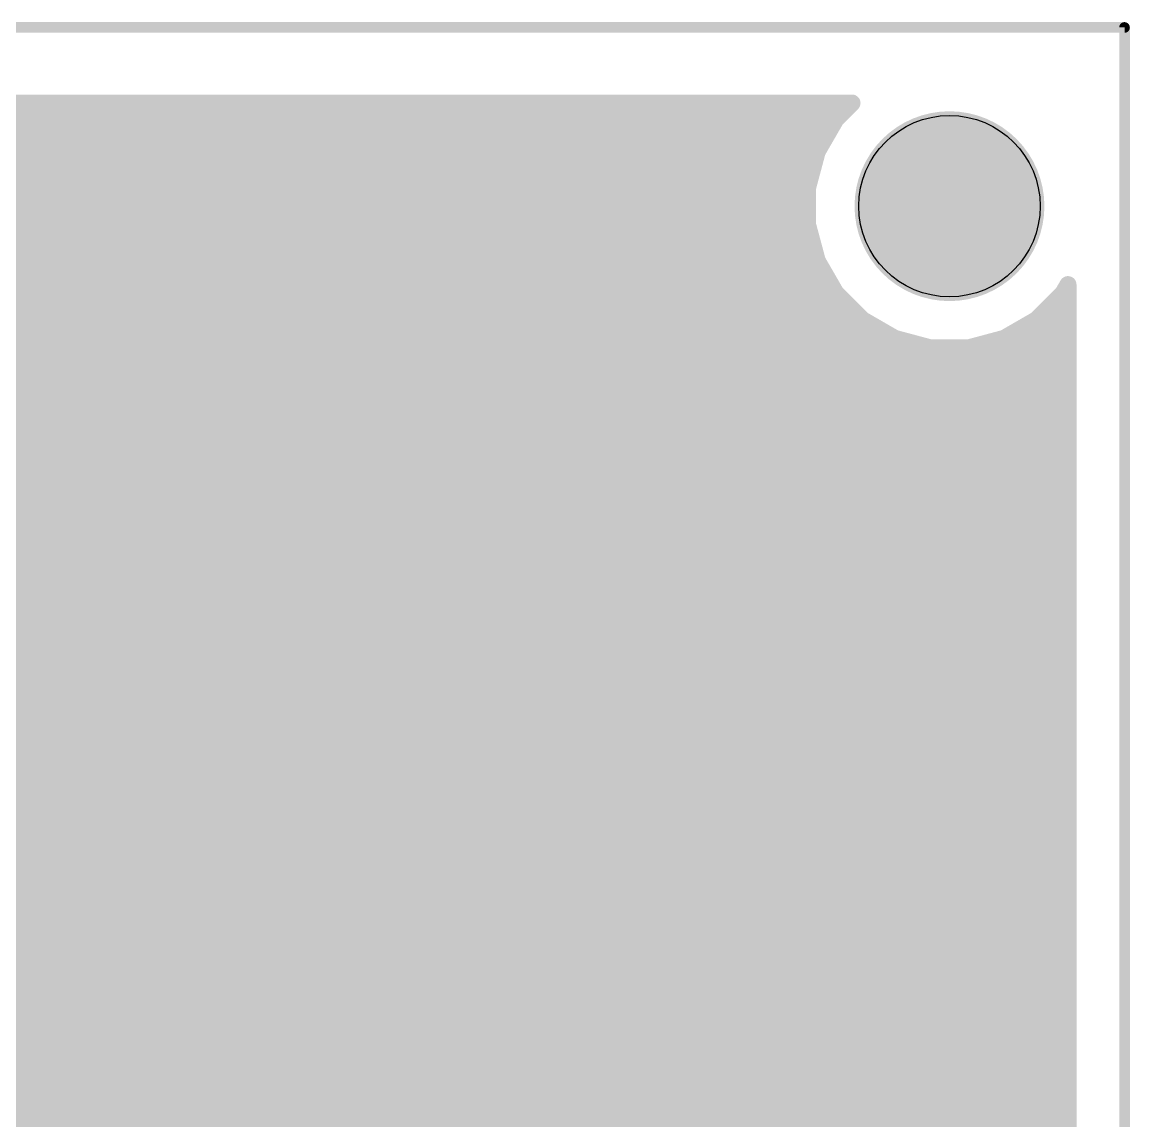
# Model space of a CAD drawing. Extents: x 0 to 10.8, y 0 to 6.1.
# Drawn here: x 9.774 to 10.812, y 3.502 to 4.533 of the extents above; entities that cross this region are included whole.
import ezdxf

# ---------------------------------------------------------------- set-up
doc = ezdxf.new("R2010")
doc.units = 0
for name, color, linetype in [('1', 22, 'CONTINUOUS'), ('116', 253, 'CONTINUOUS'), ('16', 175, 'CONTINUOUS'), ('20', 7, 'CONTINUOUS'), ('29', 253, 'CONTINUOUS'), ('30', 253, 'CONTINUOUS')]:
    doc.layers.add(name, color=color, linetype=linetype)

msp = doc.modelspace()

# ---------------------------------------------------------------- linework, layer by layer
at = {"layer": '1', "const_width": 0.016}
for points in [[(8.618433, 4.448), (10.542909, 4.448)], [(9.5, 4.456693), (10.551602, 4.456693)], [(10.551602, 4.456693), (10.536571, 4.441661)], [(10.536571, 4.441661), (10.519063, 4.411335)], [(8.634433, 4.432), (10.530996, 4.432)], [(8.650433, 4.416), (10.52176, 4.416)], [(10.519063, 4.411335), (10.51, 4.377508)], [(8.666433, 4.4), (10.516028, 4.4)], [(8.682433, 4.384), (10.51174, 4.384)], [(10.51, 4.377508), (10.51, 4.342488)], [(8.698433, 4.368), (10.51, 4.368)], [(8.714433, 4.352), (10.51, 4.352)], [(8.730433, 4.336), (10.511736, 4.336)], [(10.51, 4.342488), (10.519063, 4.308661)], [(8.746433, 4.32), (10.516024, 4.32)], [(8.762433, 4.304), (10.521752, 4.304)], [(10.519063, 4.308661), (10.536571, 4.278335)], [(8.778433, 4.288), (10.530988, 4.288)], [(10.749425, 4.278335), (10.754087, 4.286417)], [(10.754087, 4.286417), (10.754087, 0.248579)], [(8.794433, 4.272), (10.542906, 4.272)], [(10.536571, 4.278335), (10.561335, 4.253571)], [(10.724661, 4.253571), (10.749425, 4.278335)], [(10.743091, 4.272), (10.754087, 4.272)], [(8.810433, 4.256), (10.558906, 4.256)], [(10.561335, 4.253571), (10.591661, 4.236063)], [(10.694335, 4.236063), (10.724661, 4.253571)], [(10.727091, 4.256), (10.754087, 4.256)], [(8.826433, 4.24), (10.584839, 4.24)], [(10.701154, 4.24), (10.754087, 4.24)], [(10.591661, 4.236063), (10.625488, 4.227)], [(10.660508, 4.227), (10.694335, 4.236063)], [(8.84161, 4.224), (10.754087, 4.224)], [(10.625488, 4.227), (10.660508, 4.227)], [(8.85085, 4.208), (10.754087, 4.208)], [(8.860091, 4.192), (10.754087, 4.192)], [(8.864453, 4.176), (10.754087, 4.176)], [(8.86874, 4.16), (10.754087, 4.16)], [(8.870453, 4.144), (10.754087, 4.144)], [(8.870453, 4.128), (10.754087, 4.128)], [(8.870453, 4.112), (10.754087, 4.112)], [(8.870453, 4.096), (10.754087, 4.096)], [(8.870453, 4.08), (10.754087, 4.08)], [(8.870453, 4.064), (10.754087, 4.064)], [(8.870453, 4.048), (10.754087, 4.048)], [(8.870453, 4.032), (10.754087, 4.032)], [(8.870453, 4.016), (10.754087, 4.016)], [(8.870453, 4), (10.754087, 4)], [(8.870453, 3.984), (10.754087, 3.984)], [(8.870453, 3.968), (10.754087, 3.968)], [(8.870453, 3.952), (10.754087, 3.952)], [(8.870453, 3.936), (10.754087, 3.936)], [(8.870453, 3.92), (10.754087, 3.92)], [(8.870453, 3.904), (10.754087, 3.904)], [(8.870453, 3.888), (10.754087, 3.888)], [(8.870453, 3.872), (10.754087, 3.872)], [(8.870453, 3.856), (10.754087, 3.856)], [(8.870453, 3.84), (10.754087, 3.84)], [(8.866563, 3.824), (10.754087, 3.824)], [(8.86228, 3.808), (10.754087, 3.808)], [(8.855406, 3.792), (10.754087, 3.792)], [(8.846165, 3.776), (10.754087, 3.776)], [(8.834327, 3.76), (10.754087, 3.76)], [(8.818327, 3.744), (10.754087, 3.744)], [(8.802327, 3.728), (10.754087, 3.728)], [(8.786327, 3.712), (10.754087, 3.712)], [(8.770327, 3.696), (10.754087, 3.696)], [(8.754327, 3.68), (10.754087, 3.68)], [(8.738327, 3.664), (10.754087, 3.664)], [(8.732657, 3.648), (10.754087, 3.648)], [(8.961043, 3.632), (10.754087, 3.632)], [(8.961043, 3.616), (10.754087, 3.616)], [(8.961043, 3.6), (10.754087, 3.6)], [(8.961043, 3.584), (10.754087, 3.584)], [(8.961043, 3.568), (10.754087, 3.568)], [(8.961043, 3.552), (10.754087, 3.552)], [(8.961043, 3.536), (10.754087, 3.536)], [(8.961043, 3.52), (10.754087, 3.52)], [(8.961043, 3.504), (10.754087, 3.504)]]:
    msp.add_lwpolyline(points, dxfattribs=at)
at = {"layer": '1', "const_width": 0.008}
for points in [[(10.542909, 4.444, 1), (10.542909, 4.452)], [(10.554431, 4.453864, 1), (10.548774, 4.459521)], [(10.551602, 4.452693, 1), (10.551602, 4.460693)], [(10.533742, 4.44449, 1), (10.539399, 4.438833)], [(10.540035, 4.439662, 1), (10.533107, 4.443661)], [(10.530996, 4.428, 1), (10.530996, 4.436)], [(10.52176, 4.412, 1), (10.52176, 4.42)], [(10.515599, 4.413335, 1), (10.522527, 4.409335)], [(10.522927, 4.410299, 1), (10.515199, 4.41237)], [(10.516028, 4.396, 1), (10.516028, 4.404)], [(10.514, 4.377508, 1), (10.506, 4.377508)], [(10.506136, 4.378543, 1), (10.513864, 4.376473)], [(10.51174, 4.38, 1), (10.51174, 4.388)], [(10.51, 4.364, 1), (10.51, 4.372)], [(10.51, 4.348, 1), (10.51, 4.356)], [(10.513864, 4.343523, 1), (10.506136, 4.341453)], [(10.506, 4.342488, 1), (10.514, 4.342488)], [(10.511736, 4.332, 1), (10.511736, 4.34)], [(10.516024, 4.316, 1), (10.516024, 4.324)], [(10.522527, 4.310661, 1), (10.515599, 4.306662)], [(10.515199, 4.307626, 1), (10.522927, 4.309697)], [(10.521752, 4.3, 1), (10.521752, 4.308)], [(10.530988, 4.284, 1), (10.530988, 4.292)], [(10.758087, 4.286417, 1), (10.750087, 4.286417)], [(10.757552, 4.284419, 1), (10.750622, 4.288416)], [(10.539399, 4.281163, 1), (10.533742, 4.275506)], [(10.533107, 4.276335, 1), (10.540035, 4.280335)], [(10.542906, 4.268, 1), (10.542906, 4.276)], [(10.743091, 4.276, 1), (10.743091, 4.268)], [(10.74596, 4.280333, 1), (10.75289, 4.276336)], [(10.752254, 4.275506, 1), (10.746597, 4.281163)], [(10.754087, 4.268, 1), (10.754087, 4.276)], [(10.563335, 4.257035, 1), (10.559335, 4.250107)], [(10.558506, 4.250742, 1), (10.564163, 4.256399)], [(10.558906, 4.252, 1), (10.558906, 4.26)], [(10.721833, 4.256399, 1), (10.72749, 4.250742)], [(10.726661, 4.250107, 1), (10.722662, 4.257035)], [(10.727091, 4.26, 1), (10.727091, 4.252)], [(10.754087, 4.252, 1), (10.754087, 4.26)], [(10.584839, 4.236, 1), (10.584839, 4.244)], [(10.701154, 4.244, 1), (10.701154, 4.236)], [(10.754087, 4.236, 1), (10.754087, 4.244)], [(10.592697, 4.239927, 1), (10.590626, 4.232199)], [(10.589662, 4.232599, 1), (10.593661, 4.239527)], [(10.692335, 4.239527, 1), (10.696335, 4.232599)], [(10.69537, 4.232199, 1), (10.693299, 4.239927)], [(10.625488, 4.231, 1), (10.625488, 4.223)], [(10.624453, 4.223136, 1), (10.626523, 4.230864)], [(10.659473, 4.230864, 1), (10.661543, 4.223136)], [(10.660508, 4.223, 1), (10.660508, 4.231)], [(10.754087, 4.22, 1), (10.754087, 4.228)], [(10.754087, 4.204, 1), (10.754087, 4.212)], [(10.754087, 4.188, 1), (10.754087, 4.196)], [(10.754087, 4.172, 1), (10.754087, 4.18)], [(10.754087, 4.156, 1), (10.754087, 4.164)], [(10.754087, 4.14, 1), (10.754087, 4.148)], [(10.754087, 4.124, 1), (10.754087, 4.132)], [(10.754087, 4.108, 1), (10.754087, 4.116)], [(10.754087, 4.092, 1), (10.754087, 4.1)], [(10.754087, 4.076, 1), (10.754087, 4.084)], [(10.754087, 4.06, 1), (10.754087, 4.068)], [(10.754087, 4.044, 1), (10.754087, 4.052)], [(10.754087, 4.028, 1), (10.754087, 4.036)], [(10.754087, 4.012, 1), (10.754087, 4.02)], [(10.754087, 3.996, 1), (10.754087, 4.004)], [(10.754087, 3.98, 1), (10.754087, 3.988)], [(10.754087, 3.964, 1), (10.754087, 3.972)], [(10.754087, 3.948, 1), (10.754087, 3.956)], [(10.754087, 3.932, 1), (10.754087, 3.94)], [(10.754087, 3.916, 1), (10.754087, 3.924)], [(10.754087, 3.9, 1), (10.754087, 3.908)], [(10.754087, 3.884, 1), (10.754087, 3.892)], [(10.754087, 3.868, 1), (10.754087, 3.876)], [(10.754087, 3.852, 1), (10.754087, 3.86)], [(10.754087, 3.836, 1), (10.754087, 3.844)], [(10.754087, 3.82, 1), (10.754087, 3.828)], [(10.754087, 3.804, 1), (10.754087, 3.812)], [(10.754087, 3.788, 1), (10.754087, 3.796)], [(10.754087, 3.772, 1), (10.754087, 3.78)], [(10.754087, 3.756, 1), (10.754087, 3.764)], [(10.754087, 3.74, 1), (10.754087, 3.748)], [(10.754087, 3.724, 1), (10.754087, 3.732)], [(10.754087, 3.708, 1), (10.754087, 3.716)], [(10.754087, 3.692, 1), (10.754087, 3.7)], [(10.754087, 3.676, 1), (10.754087, 3.684)], [(10.754087, 3.66, 1), (10.754087, 3.668)], [(10.754087, 3.644, 1), (10.754087, 3.652)], [(10.754087, 3.628, 1), (10.754087, 3.636)], [(10.754087, 3.612, 1), (10.754087, 3.62)], [(10.754087, 3.596, 1), (10.754087, 3.604)], [(10.754087, 3.58, 1), (10.754087, 3.588)], [(10.754087, 3.564, 1), (10.754087, 3.572)], [(10.754087, 3.548, 1), (10.754087, 3.556)], [(10.754087, 3.532, 1), (10.754087, 3.54)], [(10.754087, 3.516, 1), (10.754087, 3.524)], [(10.754087, 3.5, 1), (10.754087, 3.508)]]:
    msp.add_lwpolyline(points, format="xyb", dxfattribs=at)
at = {"layer": '116', "const_width": 0.081063}
msp.add_lwpolyline([(10.642992, 4.313543, 1), (10.642992, 4.406457, 1), (10.642992, 4.313543)], format="xyb", dxfattribs=at)
at = {"layer": '16'}
for points, const_width in [([(5.606693, 4.448), (10.542909, 4.448)], 0.016), ([(9.5, 4.456693), (10.551602, 4.456693)], 0.016), ([(10.551602, 4.456693), (10.536571, 4.441661)], 0.016), ([(10.536571, 4.441661), (10.519063, 4.411335)], 0.016), ([(5.622693, 4.432), (10.530996, 4.432)], 0.016), ([(5.638693, 4.416), (10.52176, 4.416)], 0.016), ([(10.519063, 4.411335), (10.51, 4.377508)], 0.016), ([(5.654693, 4.4), (10.516028, 4.4)], 0.016), ([(5.670693, 4.384), (10.51174, 4.384)], 0.016), ([(10.51, 4.377508), (10.51, 4.342488)], 0.016), ([(5.686693, 4.368), (10.51, 4.368)], 0.016), ([(5.702693, 4.352), (10.51, 4.352)], 0.016), ([(5.718693, 4.336), (10.511736, 4.336)], 0.016), ([(10.51, 4.342488), (10.519063, 4.308661)], 0.016), ([(8.999693, 4.32), (10.516024, 4.32)], 0.016), ([(10.257213, 3.06248), (9.005996, 4.313697)], 0.016), ([(8.985, 4.305), (10.285, 3.005)], 0.01), ([(9.015693, 4.304), (10.521752, 4.304)], 0.016), ([(10.519063, 4.308661), (10.536571, 4.278335)], 0.016), ([(8.976299, 4.284), (10.229425, 3.030878)], 0.016), ([(9.031693, 4.288), (10.530988, 4.288)], 0.016), ([(10.749425, 4.278335), (10.754087, 4.286417)], 0.016), ([(10.754087, 4.286417), (10.754087, 0.248579)], 0.016), ([(9.047693, 4.272), (10.542906, 4.272)], 0.016), ([(10.536571, 4.278335), (10.561335, 4.253571)], 0.016), ([(10.724661, 4.253571), (10.749425, 4.278335)], 0.016), ([(10.743091, 4.272), (10.754087, 4.272)], 0.016), ([(9.063693, 4.256), (10.558906, 4.256)], 0.016), ([(10.561335, 4.253571), (10.591661, 4.236063)], 0.016), ([(10.694335, 4.236063), (10.724661, 4.253571)], 0.016), ([(10.727091, 4.256), (10.754087, 4.256)], 0.016), ([(9.079693, 4.24), (10.584839, 4.24)], 0.016), ([(10.701154, 4.24), (10.754087, 4.24)], 0.016), ([(10.591661, 4.236063), (10.625488, 4.227)], 0.016), ([(10.660508, 4.227), (10.694335, 4.236063)], 0.016), ([(9.095693, 4.224), (10.754087, 4.224)], 0.016), ([(10.625488, 4.227), (10.660508, 4.227)], 0.016), ([(9.111693, 4.208), (10.754087, 4.208)], 0.016), ([(9.127693, 4.192), (10.754087, 4.192)], 0.016), ([(9.143693, 4.176), (10.754087, 4.176)], 0.016), ([(9.159693, 4.16), (10.754087, 4.16)], 0.016), ([(9.175693, 4.144), (10.754087, 4.144)], 0.016), ([(9.191693, 4.128), (10.754087, 4.128)], 0.016), ([(9.207693, 4.112), (10.754087, 4.112)], 0.016), ([(9.223693, 4.096), (10.754087, 4.096)], 0.016), ([(9.239693, 4.08), (10.754087, 4.08)], 0.016), ([(9.255693, 4.064), (10.754087, 4.064)], 0.016), ([(9.271693, 4.048), (10.754087, 4.048)], 0.016), ([(9.287693, 4.032), (10.754087, 4.032)], 0.016), ([(9.303693, 4.016), (10.754087, 4.016)], 0.016), ([(9.319693, 4), (10.754087, 4)], 0.016), ([(9.335693, 3.984), (10.754087, 3.984)], 0.016), ([(9.351693, 3.968), (10.754087, 3.968)], 0.016), ([(9.367693, 3.952), (10.754087, 3.952)], 0.016), ([(9.383693, 3.936), (10.754087, 3.936)], 0.016), ([(9.399693, 3.92), (10.754087, 3.92)], 0.016), ([(9.415693, 3.904), (10.754087, 3.904)], 0.016), ([(9.431693, 3.888), (10.754087, 3.888)], 0.016), ([(9.447693, 3.872), (10.754087, 3.872)], 0.016), ([(9.463693, 3.856), (10.754087, 3.856)], 0.016), ([(9.479693, 3.84), (10.754087, 3.84)], 0.016), ([(9.495693, 3.824), (10.754087, 3.824)], 0.016), ([(9.511693, 3.808), (10.754087, 3.808)], 0.016), ([(9.527693, 3.792), (10.754087, 3.792)], 0.016), ([(9.543693, 3.776), (10.754087, 3.776)], 0.016), ([(9.559693, 3.76), (10.754087, 3.76)], 0.016), ([(9.575693, 3.744), (10.754087, 3.744)], 0.016), ([(9.591693, 3.728), (10.754087, 3.728)], 0.016), ([(9.607693, 3.712), (10.754087, 3.712)], 0.016), ([(9.623693, 3.696), (10.754087, 3.696)], 0.016), ([(9.639693, 3.68), (10.754087, 3.68)], 0.016), ([(9.655693, 3.664), (10.754087, 3.664)], 0.016), ([(9.671693, 3.648), (10.754087, 3.648)], 0.016), ([(9.687693, 3.632), (10.754087, 3.632)], 0.016), ([(9.703693, 3.616), (10.754087, 3.616)], 0.016), ([(9.719693, 3.6), (10.754087, 3.6)], 0.016), ([(9.735693, 3.584), (10.754087, 3.584)], 0.016), ([(9.751693, 3.568), (10.754087, 3.568)], 0.016), ([(9.767693, 3.552), (10.754087, 3.552)], 0.016), ([(9.783693, 3.536), (10.754087, 3.536)], 0.016), ([(9.799693, 3.52), (10.754087, 3.52)], 0.016), ([(9.815693, 3.504), (10.754087, 3.504)], 0.016)]:
    msp.add_lwpolyline(points, dxfattribs=dict(at, const_width=const_width))
at = {"layer": '16', "const_width": 0.008}
for points in [[(10.542909, 4.444, 1), (10.542909, 4.452)], [(10.554431, 4.453864, 1), (10.548774, 4.459521)], [(10.551602, 4.452693, 1), (10.551602, 4.460693)], [(10.533742, 4.44449, 1), (10.539399, 4.438833)], [(10.540035, 4.439662, 1), (10.533107, 4.443661)], [(10.530996, 4.428, 1), (10.530996, 4.436)], [(10.52176, 4.412, 1), (10.52176, 4.42)], [(10.515599, 4.413335, 1), (10.522527, 4.409335)], [(10.522927, 4.410299, 1), (10.515199, 4.41237)], [(10.516028, 4.396, 1), (10.516028, 4.404)], [(10.514, 4.377508, 1), (10.506, 4.377508)], [(10.506136, 4.378543, 1), (10.513864, 4.376473)], [(10.51174, 4.38, 1), (10.51174, 4.388)], [(10.51, 4.364, 1), (10.51, 4.372)], [(10.51, 4.348, 1), (10.51, 4.356)], [(10.513864, 4.343523, 1), (10.506136, 4.341453)], [(10.506, 4.342488, 1), (10.514, 4.342488)], [(10.511736, 4.332, 1), (10.511736, 4.34)], [(10.516024, 4.316, 1), (10.516024, 4.324)], [(10.522527, 4.310661, 1), (10.515599, 4.306662)], [(10.515199, 4.307626, 1), (10.522927, 4.309697)], [(10.521752, 4.3, 1), (10.521752, 4.308)], [(10.530988, 4.284, 1), (10.530988, 4.292)], [(10.758087, 4.286417, 1), (10.750087, 4.286417)], [(10.757552, 4.284419, 1), (10.750622, 4.288416)], [(10.539399, 4.281163, 1), (10.533742, 4.275506)], [(10.533107, 4.276335, 1), (10.540035, 4.280335)], [(10.542906, 4.268, 1), (10.542906, 4.276)], [(10.743091, 4.276, 1), (10.743091, 4.268)], [(10.74596, 4.280333, 1), (10.75289, 4.276336)], [(10.752254, 4.275506, 1), (10.746597, 4.281163)], [(10.754087, 4.268, 1), (10.754087, 4.276)], [(10.563335, 4.257035, 1), (10.559335, 4.250107)], [(10.558506, 4.250742, 1), (10.564163, 4.256399)], [(10.558906, 4.252, 1), (10.558906, 4.26)], [(10.721833, 4.256399, 1), (10.72749, 4.250742)], [(10.726661, 4.250107, 1), (10.722662, 4.257035)], [(10.727091, 4.26, 1), (10.727091, 4.252)], [(10.754087, 4.252, 1), (10.754087, 4.26)], [(10.584839, 4.236, 1), (10.584839, 4.244)], [(10.701154, 4.244, 1), (10.701154, 4.236)], [(10.754087, 4.236, 1), (10.754087, 4.244)], [(10.592697, 4.239927, 1), (10.590626, 4.232199)], [(10.589662, 4.232599, 1), (10.593661, 4.239527)], [(10.692335, 4.239527, 1), (10.696335, 4.232599)], [(10.69537, 4.232199, 1), (10.693299, 4.239927)], [(10.625488, 4.231, 1), (10.625488, 4.223)], [(10.624453, 4.223136, 1), (10.626523, 4.230864)], [(10.659473, 4.230864, 1), (10.661543, 4.223136)], [(10.660508, 4.223, 1), (10.660508, 4.231)], [(10.754087, 4.22, 1), (10.754087, 4.228)], [(10.754087, 4.204, 1), (10.754087, 4.212)], [(10.754087, 4.188, 1), (10.754087, 4.196)], [(10.754087, 4.172, 1), (10.754087, 4.18)], [(10.754087, 4.156, 1), (10.754087, 4.164)], [(10.754087, 4.14, 1), (10.754087, 4.148)], [(10.754087, 4.124, 1), (10.754087, 4.132)], [(10.754087, 4.108, 1), (10.754087, 4.116)], [(10.754087, 4.092, 1), (10.754087, 4.1)], [(10.754087, 4.076, 1), (10.754087, 4.084)], [(10.754087, 4.06, 1), (10.754087, 4.068)], [(10.754087, 4.044, 1), (10.754087, 4.052)], [(10.754087, 4.028, 1), (10.754087, 4.036)], [(10.754087, 4.012, 1), (10.754087, 4.02)], [(10.754087, 3.996, 1), (10.754087, 4.004)], [(10.754087, 3.98, 1), (10.754087, 3.988)], [(10.754087, 3.964, 1), (10.754087, 3.972)], [(10.754087, 3.948, 1), (10.754087, 3.956)], [(10.754087, 3.932, 1), (10.754087, 3.94)], [(10.754087, 3.916, 1), (10.754087, 3.924)], [(10.754087, 3.9, 1), (10.754087, 3.908)], [(10.754087, 3.884, 1), (10.754087, 3.892)], [(10.754087, 3.868, 1), (10.754087, 3.876)], [(10.754087, 3.852, 1), (10.754087, 3.86)], [(10.754087, 3.836, 1), (10.754087, 3.844)], [(10.754087, 3.82, 1), (10.754087, 3.828)], [(10.754087, 3.804, 1), (10.754087, 3.812)], [(10.754087, 3.788, 1), (10.754087, 3.796)], [(10.754087, 3.772, 1), (10.754087, 3.78)], [(10.754087, 3.756, 1), (10.754087, 3.764)], [(10.754087, 3.74, 1), (10.754087, 3.748)], [(10.754087, 3.724, 1), (10.754087, 3.732)], [(10.754087, 3.708, 1), (10.754087, 3.716)], [(10.754087, 3.692, 1), (10.754087, 3.7)], [(10.754087, 3.676, 1), (10.754087, 3.684)], [(10.754087, 3.66, 1), (10.754087, 3.668)], [(10.754087, 3.644, 1), (10.754087, 3.652)], [(10.754087, 3.628, 1), (10.754087, 3.636)], [(10.754087, 3.612, 1), (10.754087, 3.62)], [(10.754087, 3.596, 1), (10.754087, 3.604)], [(10.754087, 3.58, 1), (10.754087, 3.588)], [(10.754087, 3.564, 1), (10.754087, 3.572)], [(10.754087, 3.548, 1), (10.754087, 3.556)], [(9.783693, 3.54, 1), (9.783693, 3.532)], [(10.754087, 3.532, 1), (10.754087, 3.54)], [(9.799693, 3.524, 1), (9.799693, 3.516)], [(10.754087, 3.516, 1), (10.754087, 3.524)], [(9.815693, 3.508, 1), (9.815693, 3.5)], [(10.754087, 3.5, 1), (10.754087, 3.508)]]:
    msp.add_lwpolyline(points, format="xyb", dxfattribs=at)
at = {"layer": '20', "const_width": 0.01}
for points in [[(10.807087, 4.527559), (9.54724, 4.527559)], [(10.807087, -0.007874), (10.807087, 4.527559)]]:
    msp.add_lwpolyline(points, dxfattribs=at)
at = {"layer": '20', "const_width": 0.005}
for points in [[(10.809587, 4.527559, 1), (10.804587, 4.527559)], [(10.807087, 4.525059, 1), (10.807087, 4.530059)]]:
    msp.add_lwpolyline(points, format="xyb", dxfattribs=at)
at = {"layer": '20'}
msp.add_circle((10.643, 4.36), 0.085, dxfattribs=at)
at = {"layer": '29', "const_width": 0.089}
msp.add_lwpolyline([(10.643, 4.3155, 1), (10.643, 4.4045, 1), (10.643, 4.3155)], format="xyb", dxfattribs=at)
at = {"layer": '30', "const_width": 0.089}
msp.add_lwpolyline([(10.643, 4.3155, 1), (10.643, 4.4045, 1), (10.643, 4.3155)], format="xyb", dxfattribs=at)

doc.saveas('drawing.dxf')
